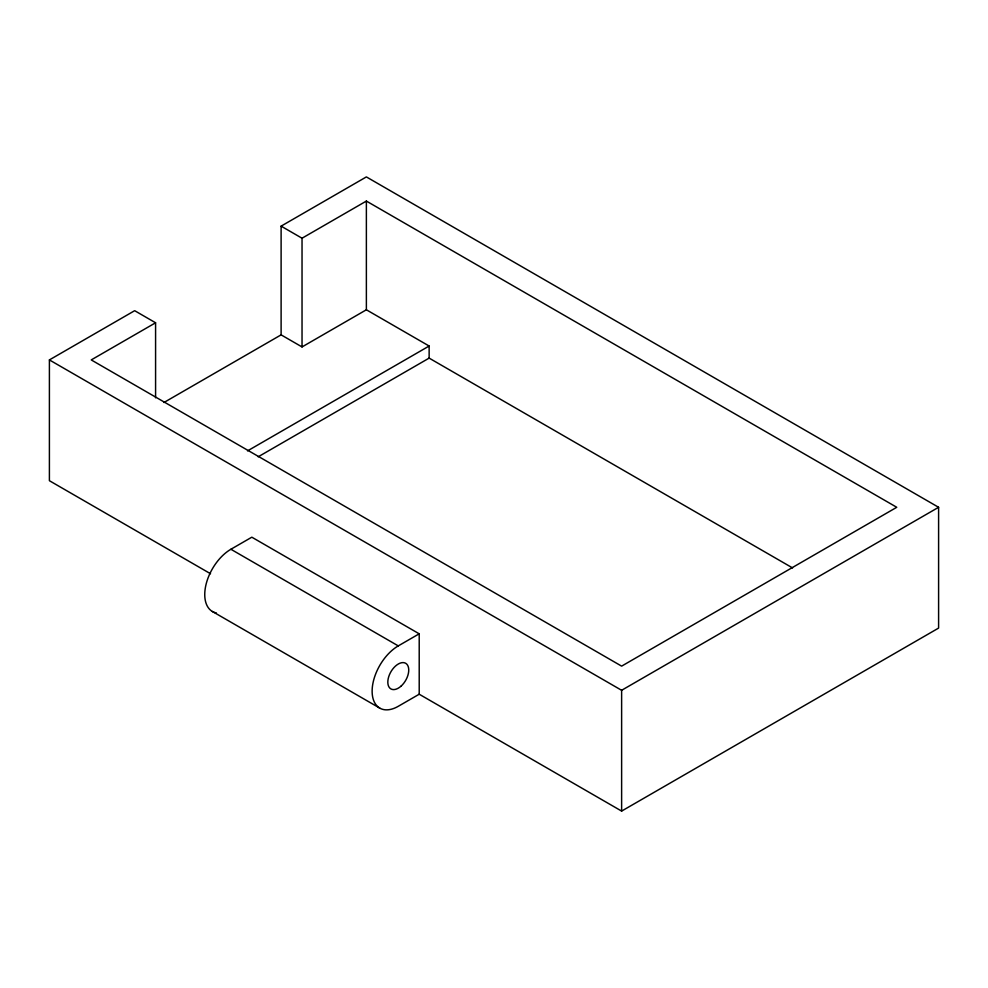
<?xml version="1.0" encoding="UTF-8"?>
<svg xmlns="http://www.w3.org/2000/svg" width="988" height="988" viewBox="0 0 988 988"><rect width="100%" height="100%" fill="white"/><g stroke="black" fill="none" stroke-linecap="round" stroke-linejoin="round"><path stroke-width="1.48" d="M210.543 573.744L49.4 480.711L49.4 359.916L134.664 310.689L155.585 322.78L155.585 397.806M163.946 402.499L281.111 334.858L281.111 226.141L366.375 176.914L938.6 507.289L938.6 628.084L621.625 811.086L419.208 694.218L398.275 706.297A36.988 21.353 -60 0 1 372.13 691.192A36.988 21.353 -60 0 1 398.275 645.893L419.208 633.814L419.208 694.218M155.585 322.78L91.242 359.916L621.625 666.134L896.758 507.289L366.375 201.07L302.032 238.219L281.111 226.141M281.111 334.858L302.032 346.936L366.375 309.787L429.138 346.022L429.138 358.113L792.574 567.927M247.506 450.899L429.138 346.022M258.189 456.802L429.138 358.113M216.372 612.968A36.988 21.353 -60 0 1 205.875 585.155A36.988 21.353 -60 0 1 230.896 549.266L251.829 537.188L419.208 633.814M49.4 359.916L621.625 690.291L938.6 507.289M230.896 549.266L398.275 645.893M212.408 611.498L379.787 708.124M621.625 690.291L621.625 811.086M366.375 201.07L366.375 309.787M302.032 238.219L302.032 346.936M400.992 686.203A14.795 8.546 -60 0 0 405.673 663.281A14.795 8.546 -60 0 0 388.173 678.805A14.795 8.546 -60 0 0 400.992 686.203"/></g></svg>
